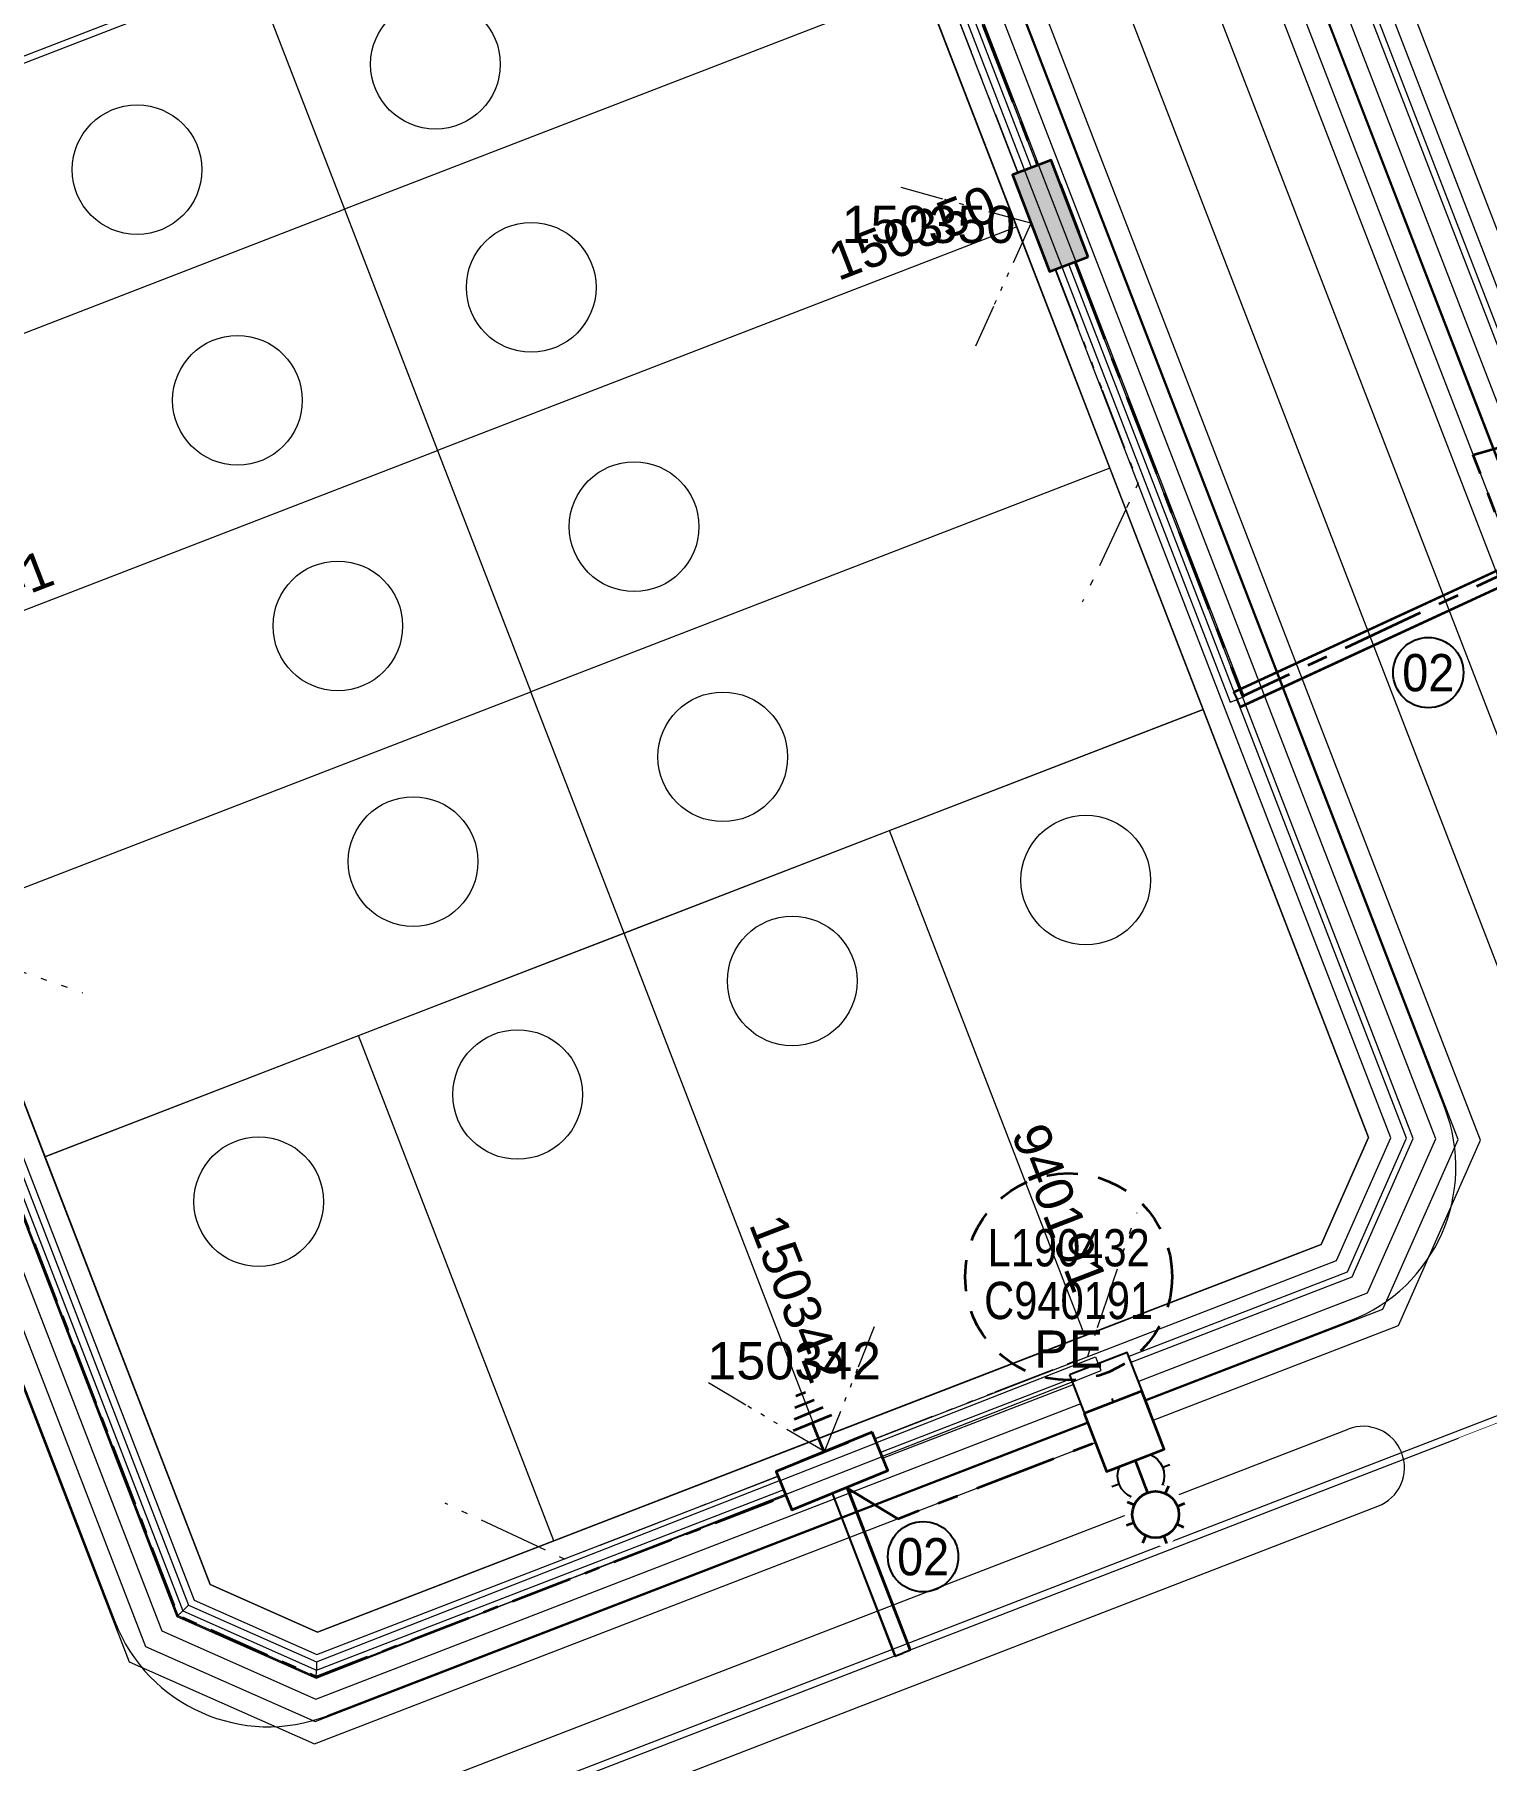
# Model space of a CAD drawing. Header units: metres. Extents: x 0 to 311505, y 0 to 6270811.
# Drawn here: x 310760.9 to 310831.1, y 6270176.5 to 6270259.9 of the extents above; entities that cross this region are included whole.
import ezdxf
from ezdxf import colors
from ezdxf.entities.mleader import LeaderData, LeaderLine
from ezdxf.enums import TextEntityAlignment as Align
from ezdxf.math import Vec2, Vec3

# ---------------------------------------------------------------- set-up
doc = ezdxf.new("R2010")
doc.units = ezdxf.units.M
for name, pattern in [('Cable Exist UG', [7, 4, -1, 1, -1]), ('Dash', [5, 3, -2]), ('PHANTOM', [6.15, 3, -0.75, 0.3, -0.75, 0.3, -0.75, 0.3])]:
    doc.linetypes.add(name, pattern=pattern)
doc.layers.get('0').update_dxf_attribs({"color": 6})
for name, color, linetype, lineweight in [('_User Miscellaneous1', 30, 'Continuous', 13), ('_User_LV_Exist', 5, 'Continuous', 35), ('Cadastre Developer_SP_NEW', 92, 'Continuous', 15), ('Cadastre Land Parcels_SP_EXT', 118, 'Continuous', 15), ('Cadastre Water_SP_EXT', 158, 'Continuous', 15)]:
    doc.layers.add(name, color=color, linetype=linetype, lineweight=lineweight)
doc.layers.add('_User Miscellaneous10', color=252, linetype='Continuous', lineweight=13, plot=False, transparency=0.9)
doc.layers.add('_User Miscellaneous8', color=181, linetype='Continuous', lineweight=13, transparency=0.5)
doc.layers.add('Cadastre Roads_SP_NEW', color=214, linetype='Continuous', lineweight=15, transparency=0.65)
for name, color, linetype in [('Duct_SP_NEW', 2, 'Continuous'), ('Equip_SP_SL_NEW', 2, 'Continuous'), ('Notes', 7, 'Continuous'), ('SupportsUG_SP_LV_EXT', 7, 'Continuous'), ('SupportsUG_SP_LV_NEW', 2, 'Continuous'), ('SupportsUG_SP_LV_SL_NEW', 2, 'Continuous')]:
    doc.layers.add(name, color=color, linetype=linetype)
doc.styles.add('ARIAL', font='arial.ttf', dxfattribs={"height": 2})
doc.styles.add('SL_LABEL', font='arial.ttf', dxfattribs={"height": 2})
doc.styles.get("Standard").update_dxf_attribs({"font": 'arial.ttf'})

# ---------------------------------------------------------------- blocks, each defined once
blk = doc.blocks.new('*U342')
at = {"width": 0.9}
blk.add_attdef('ASSET_NUM', text='', height=2, dxfattribs=at).set_placement((4, 2), align=Align.MIDDLE_LEFT)
for tag, p, flags in [('SUBURB', (-2, 0), 1), ('STREETNAME', (-1.8, 0), 9), ('PARENT', (-1.6, 0), 9), ('NOTES', (-1.4, 0), 9), ('LOCATION', (-1.2, 0), 9), ('LEGEND', (-1, 0), 9), ('USAGE', (-0.8, 0), 9), ('SUPPORT_TYPE', (-0.6, 0), 9), ('STATE', (-0.4, 0), 9), ('OWNED_BY', (-0.2, 0), 9)]:
    blk.add_attdef(tag, p, '', height=0.2, rotation=270, dxfattribs=dict(flags=flags))
at = {"transparency": 33554687}
blk.add_wipeout([(-0.047, -2.692), (-1.822, 1.982), (0.047, 2.692), (1.822, -1.982)], dxfattribs=at)
blk.add_lwpolyline([(1.822, -1.982), (0.491, 1.524), (1.379, -0.814), (0.047, 2.692), (-1.822, 1.982), (-0.047, -2.692)], close=True)
blk = doc.blocks.new('*U383')
at = {"layer": '_User_LV_Exist', "transparency": 33554674}
for p, q in [((-0.86, 3.429), (-1.786, 3.051)), ((-1.28, 3.798), (-1.743, 3.609)), ((-0.44, 3.061), (-1.828, 2.494))]:
    blk.add_line(p, q, dxfattribs=at)
at = {"transparency": 33554674, "width": 0.9}
blk.add_attdef('ASSET_NUM', text='', height=2, dxfattribs=at).set_placement((4, 2), align=Align.MIDDLE_LEFT)
at = {"transparency": 33554674}
for tag, p, flags in [('SUBURB', (-2, 0), 1), ('STREETNAME', (-1.8, 0), 9), ('PARENT', (-1.6, 0), 9), ('NOTES', (-1.4, 0), 9), ('LOCATION', (-1.2, 0), 9), ('LEGEND', (-1, 0), 9), ('USAGE', (-0.8, 0), 9), ('SUPPORT_TYPE', (-0.6, 0), 9), ('STATE', (-0.4, 0), 9), ('OWNED_BY', (-0.2, 0), 9)]:
    blk.add_attdef(tag, p, '', height=0.2, rotation=270, dxfattribs=dict(at, flags=flags))
blk.add_wipeout([(2.693, 0.019), (-1.937, -1.871), (-2.693, -0.019), (1.937, 1.871)], dxfattribs=at)
blk.add_lwpolyline([(1.937, 1.871), (-1.535, 0.453), (0.779, 1.398), (-2.693, -0.019), (-1.937, -1.871), (2.693, 0.019)], close=True, dxfattribs=at)
at = {"layer": '_User_LV_Exist', "transparency": 33554674}
for p, q in [((-0.019, 2.693), (-1.871, 1.937)), ((-0.378, 0.926), (-0.945, 2.315))]:
    blk.add_line(p, q, dxfattribs=at)
blk = doc.blocks.new('*U472')
at = {"transparency": 33554687, "width": 0.9}
blk.add_attdef('ASSET_NUM', text='', height=2, dxfattribs=at).set_placement((4, 2), align=Align.MIDDLE_LEFT)
at = {"transparency": 33554687}
for tag, p, flags in [('SUBURB', (-2, 0), 1), ('STREETNAME', (-1.8, 0), 9), ('PARENT', (-1.6, 0), 9), ('NOTES', (-1.4, 0), 9), ('LOCATION', (-1.2, 0), 9), ('LEGEND', (-1, 0), 9), ('USAGE', (-0.8, 0), 9), ('SUPPORT_TYPE', (-0.6, 0), 9), ('STATE', (-0.4, 0), 9), ('OWNED_BY', (-0.2, 0), 9)]:
    blk.add_attdef(tag, p, '', height=0.2, rotation=270, dxfattribs=dict(at, flags=flags))
blk.add_wipeout([(-0.043, -2.692), (-1.826, 1.979), (0.043, 2.692), (1.826, -1.979)], dxfattribs=at)
at = {"layer": 'SupportsUG_SP_LV_EXT', "transparency": 33554687}
h = blk.add_hatch(color=256, dxfattribs=at)
h.dxf.hatch_style = 1
h.paths.add_polyline_path([(1.826, -1.979), (0.488, 1.524), (1.38, -0.811), (0.043, 2.692), (-1.826, 1.979), (-0.043, -2.692)])
at = {"transparency": 33554687}
blk.add_lwpolyline([(1.826, -1.979), (0.488, 1.524), (1.38, -0.811), (0.043, 2.692), (-1.826, 1.979), (-0.043, -2.692)], close=True, dxfattribs=at)
blk = doc.blocks.new('COLUMN_NEW')
at = {"width": 0.9, "flags": 8}
blk.add_attdef('ASSET_NUM', text='', height=2, dxfattribs=at).set_placement((4, 2), align=Align.MIDDLE_LEFT)
at = {"flags": 1}
blk.add_attdef('Z', (-2.351, -1.813), '', height=0.2, rotation=270, dxfattribs=at)
at = {"ltscale": 10, "transparency": 33554687}
blk.add_wipeout([(-1.5, -1.5), (-1.5, 1.5), (1.5, 1.5), (1.5, -1.5)], dxfattribs=at)
blk.add_lwpolyline([(-1.5, 1.5), (-1.5, -1.5), (1.5, -1.5), (1.5, 1.5)], close=True)
at = {"flags": 9}
for tag, p in [('NOTES', (-2, -1.813)), ('SUBURB', (-1.8, -1.813)), ('STREETNAME', (-1.6, -1.813)), ('LOCATION', (-1.4, -1.813)), ('LEGEND', (-1.2, -1.813)), ('USAGE', (-1, -1.813)), ('STATE', (-0.8, -1.813)), ('OWNED_BY', (-0.6, -1.813)), ('COLUMN_TYPE', (-0.4, -1.813)), ('STREET_CODE', (-0.2, -1.813)), ('STRUCTURE_PLANT_NUMBER', (0.031, -1.813))]:
    blk.add_attdef(tag, text='', height=0.2, rotation=270, dxfattribs=at).set_placement(p, align=Align.MIDDLE_LEFT)
blk = doc.blocks.new('*U431')
blk.add_circle((0, 0), 1.7)
at = {"width": 0.9}
blk.add_attdef('CODE', text='', height=1.8, dxfattribs=at).set_placement((0, 0), align=Align.MIDDLE_CENTER)
at = {"flags": 1}
blk.add_attdef('Z', (0, 0), '', height=0.2, dxfattribs=at)
blk = doc.blocks.new('*U460')
at = {"transparency": 33554687}
for tag, height, rotation, flags, p in [('LANTNUMBER', 0.2, 270, 9, (-1.4, 2.6)), ('LOUTREACH', 0.2, 270, 9, (-1.4, 2.2)), ('LOUTREACHVOCAB', 0.2, 270, 9, (-1.4, 2)), ('LRATECODE', 0.2, 270, 9, (-1.4, 1.8)), ('LREMOVE', 0.2, 270, 9, (-1.4, 1.6)), ('LREPLACE', 0.2, 270, 9, (-1.4, 1.4)), ('LTYPEVOCAB', 0.2, 270, 9, (-1.4, 1)), ('LTYPE', 0.2, 270, 9, (-1.4, 1.2)), ('LEGEND', 0.2, 270, 9, (-1.4, 0.8)), ('SUBURB', 0.2, 270, 9, (-1.4, 0.6)), ('STREETNAME', 0.2, 270, 9, (-1.4, 0.4)), ('LOCATION', 0.2, 270, 9, (-1.4, 0.2)), ('LNEW', 0.2, 270, 9, (-6.4, 0)), ('LMASTVOCAB', 0.2, 270, 9, (-6.2, 0)), ('LMAST', 0.2, 270, 9, (-6, 0)), ('LLAMPVOCAB', 0.2, 270, 9, (-5.8, 0)), ('LLAMP', 0.2, 270, 9, (-5.6, 0)), ('LEXIST', 0.2, 270, 9, (-5.4, 0)), ('LCHARGE3PERCENT', 0.2, 270, 9, (-5.2, 0)), ('LCHARGE3', 0.2, 270, 9, (-5, 0)), ('LCHARGE2PERCENT', 0.2, 270, 9, (-4.8, 0)), ('LCHARGE2', 0.2, 270, 9, (-4.6, 0)), ('LCHARGE1PERCENT', 0.2, 270, 9, (-4.4, 0)), ('LCHARGE1', 0.2, 270, 9, (-4.2, 0)), ('LCATEGORY', 0.2, 270, 9, (-4, 0)), ('LBRACKETVOCAB', 0.2, 270, 9, (-3.8, 0)), ('LBRACKET', 0.2, 270, 9, (-3.6, 0)), ('LKINGHEIGHT', 0.2, 270, 9, (-3.4, 0)), ('CREPLACE', 0.2, 270, 9, (-3.2, 0)), ('CREMOVE', 0.2, 270, 9, (-3, 0)), ('CNUMBER', 0.2, 270, 9, (-2.8, 0)), ('CNEW', 0.2, 270, 9, (-2.6, 0)), ('CEXIST', 0.2, 270, 9, (-2.4, 0)), ('USAGE', 0.2, 270, 9, (-2.2, 0)), ('STATE', 0.2, 270, 9, (-2, 0)), ('OWNED_BY', 0.2, 270, 9, (-1.8, 0)), ('ORIENTATION', 0.2, 270, 9, (-1.6, 0)), ('OPERATING_VOLTAGE', 0.2, 270, 9, (-1.4, 0)), ('MAINTAINED_BY', 0.2, 270, 9, (-1.4, -0.663)), ('NOTES', 0.2, 270, 9, (-1.4, 0)), ('NO_PHASES', 0.2, 270, 9, (-1.2, 0)), ('LANTERN_TYPE', 0.2, 270, 9, (-1, 0)), ('LANTERN_PURPOSE', 0.2, 270, 9, (-0.8, 0)), ('CONTROL_TYPE', 0.2, 270, 9, (-0.6, 0)), ('CONSTRUCTED_VOLTAGE', 0.2, 270, 9, (-0.4, 0)), ('LNUMBER', 1, 290.64353, 8, (8.386, -13.158))]:
    blk.add_attdef(tag, text='', height=height, rotation=rotation, dxfattribs=dict(at, flags=flags)).set_placement(p, align=Align.MIDDLE_LEFT)
for tag, p, height, flags in [('OPERATED_BY', (-1.4, -0.407), 0.2, 9), ('Z', (0, 0), 0.001, 1)]:
    blk.add_attdef(tag, p, '', height=height, rotation=270, dxfattribs=dict(at, flags=flags))
at = {"transparency": 33554687, "style": 'SL_LABEL'}
for tag, height, rotation, flags, p in [('STREET_CODE', 0.001, 270, 9, (0.001, 0)), ('ASSET_NUM', 1, 290.64353, 8, (10.257, -12.453))]:
    blk.add_attdef(tag, text='', height=height, rotation=rotation, dxfattribs=dict(at, flags=flags)).set_placement(p, align=Align.MIDDLE_LEFT)
at = {"transparency": 33554687}
blk.add_wipeout([(8.859, -11.577), (7.645, -11.365), (6.685, -10.593), (6.898, -9.38), (7.669, -8.419), (8.883, -8.632), (9.843, -9.403), (9.631, -10.617)], dxfattribs=at)
for p, q in [((6.854, -6.255), (7.867, -8.945)), ((8.883, -8.632), (8.728, -8.973)), ((6.898, -9.38), (7.239, -9.534)), ((9.668, -9.469), (9.317, -9.602)), ((7.211, -10.395), (6.86, -10.527)), ((9.631, -10.617), (9.289, -10.462)), ((7.645, -11.365), (7.8, -11.023)), ((8.661, -11.051), (8.793, -11.402))]:
    blk.add_line(p, q, dxfattribs=at)
blk.add_circle((8.264, -9.998), 1.125, dxfattribs=at)
blk = doc.blocks.new('*U285')
at = {"linetype": 'Dash', "ltscale": 0.5}
blk.add_circle((0, 0), 5, dxfattribs=at)
at = {"insert": (0, -2.6), "char_height": 1.8, "attachment_point": 2}
blk.add_mtext('PE', dxfattribs=at)
at = {"width": 0.8}
blk.add_attdef('SNUMBER', text='', height=1.8, dxfattribs=at).set_placement((0, 0.5), align=Align.CENTER)
at = {"flags": 1}
blk.add_attdef('Z', (0, 0), '', height=0.2, dxfattribs=at)
at = {"width": 0.8}
blk.add_attdef('CNUMBER', text='', height=1.8, dxfattribs=at).set_placement((0, -0.25), align=Align.TOP_CENTER)

msp = doc.modelspace()

# ---------------------------------------------------------------- linework, layer by layer
at = {"layer": '_User Miscellaneous1', "transparency": 33554687}
for p, q in [((310818.895, 6270228.107), (310835.447, 6270235.767)), ((310819.198, 6270227.454), (310835.749, 6270235.113)), ((310818.895, 6270228.107), (310819.047, 6270227.78)), ((310819.198, 6270227.454), (310819.047, 6270227.78)), ((310799.132, 6270190.361), (310799.468, 6270190.491)), ((310802.551, 6270181.562), (310799.132, 6270190.361)), ((310799.803, 6270190.621), (310799.468, 6270190.491)), ((310803.222, 6270181.823), (310799.803, 6270190.621)), ((310802.551, 6270181.562), (310802.887, 6270181.692)), ((310803.222, 6270181.823), (310802.887, 6270181.692))]:
    msp.add_line(p, q, dxfattribs=at)
at = {"layer": '_User Miscellaneous10', "flags": 128}
for points in [[(310821.998, 6270279.569), (310817.696, 6270269.851), (310840.846, 6270209.921), (310850.564, 6270205.619), (311000.215, 6270263.427), (311004.517, 6270273.145), (310981.367, 6270333.075), (310971.649, 6270337.377)], [(310822.745, 6270278.785), (310818.778, 6270269.825), (310841.63, 6270210.668), (310850.59, 6270206.701), (310999.468, 6270264.211), (311003.435, 6270273.171), (310980.583, 6270332.328), (310971.623, 6270336.295)], [(310823.492, 6270278.001), (310819.86, 6270269.799), (310842.413, 6270211.415), (310850.616, 6270207.783), (310998.721, 6270264.994), (311002.353, 6270273.197), (310979.8, 6270331.581), (310971.597, 6270335.212)], [(310824.238, 6270277.218), (310820.942, 6270269.773), (310843.197, 6270212.161), (310850.642, 6270208.865), (310997.975, 6270265.778), (311001.271, 6270273.223), (310979.016, 6270330.834), (310971.571, 6270334.13)], [(310824.985, 6270276.434), (310822.024, 6270269.747), (310843.98, 6270212.908), (310850.668, 6270209.947), (310997.228, 6270266.561), (311000.188, 6270273.249), (310978.233, 6270330.088), (310971.545, 6270333.048)], [(310825.732, 6270275.651), (310823.106, 6270269.721), (310844.764, 6270213.655), (310850.694, 6270211.029), (310996.481, 6270267.345), (310999.106, 6270273.275), (310977.449, 6270329.341), (310971.519, 6270331.966)]]:
    msp.add_lwpolyline(points, close=True, dxfattribs=at)
at = {"layer": '_User Miscellaneous10', "color": 4, "flags": 128}
msp.add_lwpolyline([(310825.209, 6270276.199), (310822.349, 6270269.739), (310844.215, 6270213.132), (310850.676, 6270210.272), (310997.004, 6270266.796), (310999.864, 6270273.257), (310977.997, 6270329.864), (310971.537, 6270332.724)], close=True, dxfattribs=at)
at = {"layer": '_User Miscellaneous10', "flags": 128}
for points in [[(310728.443, 6270277.272), (310765.511, 6270181.265), (310774.471, 6270177.298), (310826.842, 6270197.528), (310830.809, 6270206.488), (310793.727, 6270302.488)], [(310729.376, 6270277.632), (310766.294, 6270182.011), (310774.498, 6270178.38), (310826.095, 6270198.311), (310829.727, 6270206.514), (310792.794, 6270302.128)], [(310730.309, 6270277.992), (310767.078, 6270182.758), (310774.524, 6270179.462), (310825.349, 6270199.095), (310828.645, 6270206.54), (310791.861, 6270301.768)], [(310731.242, 6270278.353), (310767.862, 6270183.505), (310774.55, 6270180.544), (310824.602, 6270199.878), (310827.563, 6270206.566), (310790.928, 6270301.407)], [(310732.175, 6270278.713), (310768.645, 6270184.251), (310774.576, 6270181.626), (310823.855, 6270200.662), (310826.481, 6270206.592), (310789.995, 6270301.047)], [(310733.108, 6270279.073), (310769.429, 6270184.998), (310774.602, 6270182.708), (310823.109, 6270201.446), (310825.398, 6270206.618), (310789.062, 6270300.687)]]:
    msp.add_lwpolyline(points, dxfattribs=at)
at = {"layer": '_User Miscellaneous10', "color": 4, "flags": 128}
msp.add_lwpolyline([(310731.522, 6270278.461), (310768.097, 6270183.729), (310774.557, 6270180.869), (310824.378, 6270200.114), (310827.238, 6270206.574), (310790.648, 6270301.299)], dxfattribs=at)
at = {"layer": '_User Miscellaneous8', "color": 2, "transparency": 33554687}
for centre in [(310780.309, 6270258.484), (310784.935, 6270247.702), (310789.909, 6270236.133), (310794.193, 6270225.009)]:
    msp.add_circle(centre, 3.132, dxfattribs=at)
at = {"layer": '_User Miscellaneous8', "color": 6, "transparency": 33554687}
for centre in [(310765.888, 6270253.39), (310770.74, 6270242.242), (310775.591, 6270231.336), (310779.23, 6270219.945), (310811.735, 6270219.052), (310797.549, 6270214.175), (310784.278, 6270208.688), (310771.77, 6270203.506)]:
    msp.add_circle(centre, 3.132, dxfattribs=at)
at = {"layer": 'Cadastre Developer_SP_NEW'}
for p, q in [((310743.422, 6270252.325), (310771.407, 6270263.135)), ((310771.407, 6270263.135), (310775.911, 6270251.474)), ((310803.895, 6270262.284), (310775.911, 6270251.474)), ((310803.895, 6270262.284), (310808.4, 6270250.624)), ((310832.465, 6270248.268), (310827.66, 6270260.709)), ((310747.926, 6270240.664), (310775.911, 6270251.474)), ((310775.911, 6270251.474), (310780.415, 6270239.814)), ((310808.4, 6270250.624), (310780.415, 6270239.814)), ((310808.4, 6270250.624), (310812.904, 6270238.964)), ((310752.43, 6270229.004), (310780.415, 6270239.814)), ((310780.415, 6270239.814), (310784.919, 6270228.154)), ((310812.904, 6270238.964), (310784.919, 6270228.154)), ((310812.904, 6270238.964), (310817.408, 6270227.304)), ((310756.934, 6270217.344), (310784.919, 6270228.154)), ((310789.423, 6270216.493), (310784.919, 6270228.154)), ((310817.408, 6270227.304), (310789.423, 6270216.493)), ((310802.251, 6270221.449), (310817.408, 6270227.304)), ((310817.408, 6270227.304), (310825.398, 6270206.618)), ((310789.423, 6270216.493), (310802.251, 6270221.449)), ((310811.683, 6270197.032), (310802.251, 6270221.449)), ((310761.439, 6270205.683), (310756.934, 6270217.344)), ((310789.423, 6270216.493), (310761.439, 6270205.683)), ((310776.595, 6270211.538), (310789.423, 6270216.493)), ((310798.855, 6270192.077), (310789.423, 6270216.493)), ((310761.439, 6270205.683), (310776.595, 6270211.538)), ((310786.027, 6270187.122), (310776.595, 6270211.538)), ((310825.398, 6270206.618), (310823.109, 6270201.446)), ((310769.429, 6270184.998), (310761.439, 6270205.683)), ((310823.109, 6270201.446), (310811.683, 6270197.032)), ((310811.683, 6270197.032), (310798.855, 6270192.077)), ((310798.855, 6270192.077), (310786.027, 6270187.122)), ((310786.027, 6270187.122), (310774.602, 6270182.708)), ((310774.602, 6270182.708), (310769.429, 6270184.998))]:
    msp.add_line(p, q, dxfattribs=at)
at = {"layer": 'Cadastre Land Parcels_SP_EXT', "linetype": 'Continuous'}
for points in [[(310771.512, 6270262.833), (310766.3, 6270276.357), (310738.331, 6270265.553), (310743.555, 6270252.03), (310771.512, 6270262.833)], [(310824.859, 6270010.227), (311063.777, 6270102.53), (311034.138, 6270179.239), (311023.126, 6270207.74), (311003.274, 6270259.121), (310764.382, 6270166.814), (310791.809, 6270095.77), (310824.859, 6270010.227)]]:
    msp.add_lwpolyline(points, close=True, dxfattribs=at)
at = {"layer": 'Cadastre Roads_SP_NEW'}
for p, q in [((310829.083, 6270208.041), (310803.076, 6270275.368)), ((310841.863, 6270212.978), (310820.504, 6270268.272)), ((310816.7, 6270264.658), (310836.618, 6270213.096)), ((310832.887, 6270211.655), (310812.969, 6270263.217)), ((310738.808, 6270250.542), (310764.816, 6270183.216)), ((310775.096, 6270178.665), (310824.532, 6270197.761)), ((310778.709, 6270174.861), (310824.414, 6270192.517)), ((310780.151, 6270171.13), (310825.855, 6270188.785))]:
    msp.add_line(p, q, dxfattribs=at)
for centre, radius, start, end in [((310821.667, 6270205.177), 7.95, 291.12083, 21.11738), ((310825.135, 6270190.651), 2, 21.12083, 111.12083), ((310825.134, 6270190.65), 2, 291.12082, 21.12089), ((310772.232, 6270186.08), 7.95, 201.12056, 291.11738)]:
    msp.add_arc(centre, radius, start, end, dxfattribs=at)
at = {"layer": 'Cadastre Water_SP_EXT'}
for p, q in [((310732.881, 6270248.253), (310799.391, 6270273.945)), ((311003.357, 6270259.496), (310764.221, 6270167.121))]:
    msp.add_line(p, q, dxfattribs=at)
at = {"layer": 'Duct_SP_NEW', "ltscale": 0.7, "transparency": 33554674}
for p, q in [((310818.879, 6270228.143), (310835.43, 6270235.803)), ((310819.215, 6270227.417), (310835.766, 6270235.077)), ((310818.879, 6270228.143), (310819.047, 6270227.78)), ((310819.215, 6270227.417), (310819.047, 6270227.78))]:
    msp.add_line(p, q, dxfattribs=at)

# ---------------------------------------------------------------- next in the draw order: block references
at = {"layer": 'SupportsUG_SP_LV_NEW'}
ref = msp.add_blockref('*U472', (310810.017, 6270251.156), dxfattribs=at)
ref.add_attrib('ASSET_NUM', '150350', dxfattribs={"layer": '0', "height": 1.8, "rotation": 21.12083}).set_placement((310799.442, 6270248.838), align=Align.MIDDLE_LEFT)
ref = msp.add_blockref('*U342', (310750.564, 6270228.308), dxfattribs=at)
ref.add_attrib('ASSET_NUM', '150341', dxfattribs={"layer": '0', "height": 1.8, "rotation": 21.12082}).set_placement((310753.868, 6270231.2), align=Align.MIDDLE_LEFT)
ref = msp.add_blockref('*U383', (310799.468, 6270190.491), dxfattribs=at)
ref.add_attrib('ASSET_NUM', '150342', dxfattribs={"layer": '0', "height": 1.8, "rotation": 291.12082}).set_placement((310796.279, 6270202.747), align=Align.MIDDLE_LEFT)

# ---------------------------------------------------------------- next in the draw order: texts
at = {"layer": '_User_LV_Exist', "transparency": 33554674, "insert": (310860.249, 6270202.784), "char_height": 2, "width": 62.6229, "attachment_point": 2, "rotation": 21.12056, "style": 'ARIAL', "bg_fill": 2}
msp.add_mtext('HEADINGLEY   AVE', dxfattribs=at)

# ---------------------------------------------------------------- next in the draw order: linework, layer by layer
at = {"layer": '_User Miscellaneous10', "linetype": 'PHANTOM', "flags": 128}
for points in [[(310808.466, 6270253.235), (310804.473, 6270263.54), (310797.847, 6270265.795), (310797.532, 6270265.928)], [(310810.272, 6270248.574), (310814.272, 6270238.248), (310811.562, 6270232.477)], [(310752.331, 6270226.305), (310756.314, 6270215.997), (310762.938, 6270213.735), (310763.252, 6270213.602)], [(310801.531, 6270192.047), (310811.833, 6270196.047), (310814.083, 6270202.675), (310814.216, 6270202.989)], [(310796.871, 6270190.238), (310786.547, 6270186.231), (310780.774, 6270188.937)]]:
    msp.add_lwpolyline(points, dxfattribs=at)
at = {"layer": '_User Miscellaneous10', "linetype": 'PHANTOM', "ltscale": 0.7, "flags": 128}
for points in [[(310809.077, 6270250.801), (310802.329, 6270252.66)], [(310809.08, 6270250.794), (310806.207, 6270244.411)], [(310799.109, 6270191.429), (310801.712, 6270197.927)], [(310799.102, 6270191.427), (310793.081, 6270194.997)]]:
    msp.add_lwpolyline(points, dxfattribs=at)
at = {"layer": '_User_LV_Exist', "color": 2, "linetype": 'Cable Exist UG', "flags": 128}
for points in [[(310791.546, 6270299.519), (310809.397, 6270253.595)], [(310811.198, 6270248.931), (310819.303, 6270227.948), (310832.557, 6270234.156), (310830.454, 6270239.599), (310833.345, 6270240.439), (310834.442, 6270237.601)]]:
    msp.add_lwpolyline(points, dxfattribs=at)
at = {"layer": '_User_LV_Exist', "color": 6, "linetype": 'Cable Exist UG', "ltscale": 0.75, "flags": 128}
msp.add_lwpolyline([(310751.451, 6270225.971), (310767.862, 6270183.505), (310774.55, 6270180.544), (310797.249, 6270189.312)], dxfattribs=at)

# ---------------------------------------------------------------- next in the draw order: leaders
at = {"layer": 'Notes'}
ml = msp.add_multileader_mtext('Standard', dxfattribs=at)
ml.set_content('Constructed under  \\PURS15861', color=256)
ml.set_leader_properties()
ml.build(insert=Vec2(0, 0))
ml.multileader.update_dxf_attribs({"leader_type": 2, "has_text_frame": 1, "text_left_attachment_type": 2, "text_right_attachment_type": 2, "dogleg_length": 0.01})
ctx = ml.context
ctx.base_point, ctx.char_height, ctx.plane_origin, ctx.plane_x_axis, ctx.plane_y_axis = Vec3(310975.102, 6270390.559), 1.8, Vec3(312213.891, 6270750.769), Vec3(0.932874, 0.360203), Vec3(-0.360203, 0.932874)
ctx.left_attachment, ctx.right_attachment, ctx.text_align_type = 2, 2, 1
notes = []
notes.append((ctx, [(0, (0, 0, 0), (0, 0), (1, 0), 1, [])]))
ctx.mtext.insert, ctx.mtext.text_direction, ctx.mtext.rotation, ctx.mtext.width, ctx.mtext.alignment, ctx.mtext.flow_direction = Vec3(310985.694, 6270397.27), Vec3(0.932874, 0.360203), 0.368486, 20.92345, 2, 5
ctx.mtext.has_bg_fill, ctx.mtext.bg_color, ctx.mtext.bg_scale_factor, ctx.mtext.bg_transparency, ctx.mtext.use_window_bg_color = 1, -1073741824, 2, 0, 1
for ctx, leaders in notes:
    for number, flags, end, landing, length, lines in leaders:
        leader = LeaderData()
        leader.index, (leader.has_last_leader_line, leader.has_dogleg_vector, leader.attachment_direction) = number, flags
        leader.last_leader_point, leader.dogleg_vector, leader.dogleg_length = Vec3(end), Vec3(landing), length
        for number, points, colour, breaks in lines:
            line = LeaderLine()
            line.index, line.vertices, line.color, line.breaks = number, Vec3.list(points), colors.encode_raw_color(colour), breaks
            leader.lines.append(line)
        ctx.leaders.append(leader)

# ---------------------------------------------------------------- next in the draw order: leaders
ml = msp.add_multileader_mtext('Standard', dxfattribs=at)
ml.set_content('Constructed under  \\PURS16270', color=256)
ml.set_leader_properties()
ml.build(insert=Vec2(0, 0))
ml.multileader.update_dxf_attribs({"leader_type": 2, "has_text_frame": 1, "text_left_attachment_type": 2, "text_right_attachment_type": 2, "dogleg_length": 0.01})
ctx = ml.context
ctx.base_point, ctx.char_height, ctx.plane_origin, ctx.plane_x_axis, ctx.plane_y_axis = Vec3(310863.5, 6270348.229), 1.8, Vec3(312104.333, 6270705.463), Vec3(0.932874, 0.360203), Vec3(-0.360203, 0.932874)
ctx.left_attachment, ctx.right_attachment, ctx.text_align_type = 2, 2, 1
notes = []
notes.append((ctx, [(0, (0, 0, 0), (0, 0), (1, 0), 1, [])]))
ctx.mtext.insert, ctx.mtext.text_direction, ctx.mtext.rotation, ctx.mtext.width, ctx.mtext.alignment, ctx.mtext.flow_direction = Vec3(310874.091, 6270354.941), Vec3(0.932874, 0.360203), 0.368486, 20.92345, 2, 5
ctx.mtext.has_bg_fill, ctx.mtext.bg_color, ctx.mtext.bg_scale_factor, ctx.mtext.bg_transparency, ctx.mtext.use_window_bg_color = 1, -1073741824, 2, 0, 1
for ctx, leaders in notes:
    for number, flags, end, landing, length, lines in leaders:
        leader = LeaderData()
        leader.index, (leader.has_last_leader_line, leader.has_dogleg_vector, leader.attachment_direction) = number, flags
        leader.last_leader_point, leader.dogleg_vector, leader.dogleg_length = Vec3(end), Vec3(landing), length
        for number, points, colour, breaks in lines:
            line = LeaderLine()
            line.index, line.vertices, line.color, line.breaks = number, Vec3.list(points), colors.encode_raw_color(colour), breaks
            leader.lines.append(line)
        ctx.leaders.append(leader)

# ---------------------------------------------------------------- next in the draw order: leaders
ml = msp.add_multileader_mtext('Standard', dxfattribs=at)
ml.set_content('Constructed under  \\PURS16270', color=256)
ml.set_leader_properties()
ml.build(insert=Vec2(0, 0))
ml.multileader.update_dxf_attribs({"leader_type": 2, "has_text_frame": 1, "text_left_attachment_type": 2, "text_right_attachment_type": 2, "dogleg_length": 0.01})
ctx = ml.context
ctx.base_point, ctx.char_height, ctx.plane_origin, ctx.plane_x_axis, ctx.plane_y_axis = Vec3(310767.416, 6270287.07), 1.8, Vec3(311985.461, 6270656.138), Vec3(0.932874, 0.360203), Vec3(-0.360203, 0.932874)
ctx.left_attachment, ctx.right_attachment, ctx.text_align_type = 2, 2, 1
notes = []
notes.append((ctx, [(0, (0, 0, 0), (0, 0), (1, 0), 1, [])]))
ctx.mtext.insert, ctx.mtext.text_direction, ctx.mtext.rotation, ctx.mtext.width, ctx.mtext.alignment, ctx.mtext.flow_direction = Vec3(310778.008, 6270293.782), Vec3(0.932874, 0.360203), 0.368486, 20.92345, 2, 5
ctx.mtext.has_bg_fill, ctx.mtext.bg_color, ctx.mtext.bg_scale_factor, ctx.mtext.bg_transparency, ctx.mtext.use_window_bg_color = 1, -1073741824, 2, 0, 1
for ctx, leaders in notes:
    for number, flags, end, landing, length, lines in leaders:
        leader = LeaderData()
        leader.index, (leader.has_last_leader_line, leader.has_dogleg_vector, leader.attachment_direction) = number, flags
        leader.last_leader_point, leader.dogleg_vector, leader.dogleg_length = Vec3(end), Vec3(landing), length
        for number, points, colour, breaks in lines:
            line = LeaderLine()
            line.index, line.vertices, line.color, line.breaks = number, Vec3.list(points), colors.encode_raw_color(colour), breaks
            leader.lines.append(line)
        ctx.leaders.append(leader)

# ---------------------------------------------------------------- next in the draw order: leaders
ml = msp.add_multileader_mtext('Standard', dxfattribs=at)
ml.set_content('URS19531', color=256)
ml.set_leader_properties()
ml.build(insert=Vec2(0, 0))
ml.multileader.update_dxf_attribs({"leader_type": 2, "has_text_frame": 1, "text_left_attachment_type": 2, "text_right_attachment_type": 2, "dogleg_length": 0.01})
ctx = ml.context
ctx.base_point, ctx.char_height, ctx.plane_origin, ctx.plane_x_axis, ctx.plane_y_axis = Vec3(310872.601, 6270336.935), 1.8, Vec3(312113.214, 6270685.405), Vec3(0.932874, 0.360203), Vec3(-0.360203, 0.932874)
ctx.left_attachment, ctx.right_attachment, ctx.text_align_type = 2, 2, 1
notes = []
notes.append((ctx, [(0, (0, 0, 0), (0, 0), (1, 0), 1, [])]))
ctx.mtext.insert, ctx.mtext.text_direction, ctx.mtext.rotation, ctx.mtext.width, ctx.mtext.alignment, ctx.mtext.flow_direction = Vec3(310879.562, 6270340.621), Vec3(0.932874, 0.360203), 0.368486, 12.73122, 2, 5
ctx.mtext.has_bg_fill, ctx.mtext.bg_color, ctx.mtext.bg_scale_factor, ctx.mtext.bg_transparency, ctx.mtext.use_window_bg_color = 1, -1073741824, 2, 0, 1
for ctx, leaders in notes:
    for number, flags, end, landing, length, lines in leaders:
        leader = LeaderData()
        leader.index, (leader.has_last_leader_line, leader.has_dogleg_vector, leader.attachment_direction) = number, flags
        leader.last_leader_point, leader.dogleg_vector, leader.dogleg_length = Vec3(end), Vec3(landing), length
        for number, points, colour, breaks in lines:
            line = LeaderLine()
            line.index, line.vertices, line.color, line.breaks = number, Vec3.list(points), colors.encode_raw_color(colour), breaks
            leader.lines.append(line)
        ctx.leaders.append(leader)

# ---------------------------------------------------------------- next in the draw order: linework, layer by layer
at = {"layer": '_User Miscellaneous1', "transparency": 33554687}
for p, q in [((310741.509, 6270251.559), (310767.815, 6270183.46)), ((310742.181, 6270251.818), (310768.379, 6270183.998)), ((310818.711, 6270227.651), (310819.047, 6270227.78)), ((310819.382, 6270227.91), (310819.047, 6270227.78)), ((310767.815, 6270183.46), (310768.097, 6270183.729)), ((310768.379, 6270183.998), (310768.097, 6270183.729)), ((310768.379, 6270183.998), (310774.566, 6270181.259)), ((310767.815, 6270183.46), (310774.549, 6270180.479)), ((310774.566, 6270181.259), (310774.557, 6270180.869)), ((310774.549, 6270180.479), (310774.557, 6270180.869))]:
    msp.add_line(p, q, dxfattribs=at)
at = {"layer": '_User_LV_Exist', "color": 4, "linetype": 'Cable Exist UG', "flags": 128}
msp.add_lwpolyline([(310800.162, 6270189.694), (310802.649, 6270188.182), (310812.19, 6270191.868)], dxfattribs=at)
at = {"layer": 'Duct_SP_NEW', "ltscale": 0.7, "transparency": 33554674}
for p in [(310803.26, 6270181.836), (310802.514, 6270181.548)]:
    msp.add_line(p, (310802.887, 6270181.692), dxfattribs=at)

# ---------------------------------------------------------------- next in the draw order: block references
at = {"layer": '_User_LV_Exist'}
ref = msp.add_blockref('*U472', (310810.017, 6270251.156), dxfattribs=at)
ref.add_attrib('ASSET_NUM', '150350', dxfattribs={"layer": '0', "height": 1.8}).set_placement((310799.936, 6270250.744), align=Align.MIDDLE_LEFT)
at = {"layer": 'Duct_SP_NEW', "color": 6}
msp.add_blockref('*U431', (310828.285, 6270229.079), dxfattribs=at).add_auto_attribs({'CODE': '02'})
at = {"layer": 'Duct_SP_NEW', "color": 6, "transparency": 33554687}
msp.add_blockref('*U431', (310803.874, 6270186.348), dxfattribs=at).add_auto_attribs({'CODE': '02'})
at = {"layer": 'SupportsUG_SP_LV_SL_NEW', "ltscale": 0.7}
ref = msp.add_blockref('COLUMN_NEW', (310812.882, 6270194.279), dxfattribs=dict(at, rotation=21.120846154022))
ref.add_attrib('ASSET_NUM', '940191', dxfattribs={"height": 1.8, "rotation": 291.1208}).set_placement((310808.958, 6270207.137), align=Align.MIDDLE_LEFT)

# ---------------------------------------------------------------- next in the draw order: linework, layer by layer
at = {"layer": '_User Miscellaneous1', "transparency": 33554687}
for p, q in [((310801.323, 6270274.664), (310819.382, 6270227.91)), ((310800.651, 6270274.405), (310818.711, 6270227.651)), ((310812.21, 6270196.013), (310812.341, 6270195.678)), ((310812.473, 6270195.343), (310812.341, 6270195.678))]:
    msp.add_line(p, q, dxfattribs=at)

# ---------------------------------------------------------------- next in the draw order: block references
at = {"layer": '_User_LV_Exist', "linetype": 'ByBlock', "lineweight": -2}
msp.add_blockref('*U285', (310810.906, 6270199.882), dxfattribs=at).add_auto_attribs({'SNUMBER': 'L190432', 'CNUMBER': 'C940191'})
at = {"layer": '_User_LV_Exist'}
ref = msp.add_blockref('*U383', (310799.468, 6270190.491), dxfattribs=at)
ref.add_attrib('ASSET_NUM', '150342', dxfattribs={"layer": '0', "height": 1.8}).set_placement((310793.449, 6270195.818), align=Align.MIDDLE_LEFT)
at = {"layer": 'Equip_SP_SL_NEW', "ltscale": 0.7}
msp.add_blockref('*U460', (310806.136, 6270200.254), dxfattribs=at)

# ---------------------------------------------------------------- next in the draw order: linework, layer by layer
at = {"layer": 'Duct_SP_NEW', "ltscale": 0.7, "transparency": 33554674}
for p, q in [((310799.473, 6270189.421), (310799.846, 6270189.565)), ((310799.473, 6270189.421), (310802.514, 6270181.548)), ((310800.219, 6270189.709), (310799.846, 6270189.565)), ((310800.219, 6270189.709), (310803.26, 6270181.836))]:
    msp.add_line(p, q, dxfattribs=at)

# ---------------------------------------------------------------- next in the draw order: block references
at = {"layer": '_User_LV_Exist', "ltscale": 0.7}
msp.add_blockref('*U460', (310806.843, 6270198.384), dxfattribs=at)

# ---------------------------------------------------------------- next in the draw order: block references
at = {"layer": '_User_LV_Exist', "ltscale": 0.7, "rotation": 21.120846154022}
msp.add_blockref('COLUMN_NEW', (310813.589, 6270192.408), dxfattribs=at)

# ---------------------------------------------------------------- next in the draw order: linework, layer by layer
at = {"layer": '_User Miscellaneous1', "transparency": 33554687}
for p, q in [((310774.566, 6270181.259), (310812.21, 6270196.013)), ((310774.549, 6270180.479), (310812.473, 6270195.343))]:
    msp.add_line(p, q, dxfattribs=at)

# ---------------------------------------------------------------- next in the draw order: leaders
at = {"layer": 'Notes', "transparency": 33554687}
ml = msp.add_multileader_mtext('Standard', dxfattribs=at)
ml.set_content('Constructed under  \\PURS19285', color=256)
ml.set_leader_properties()
ml.build(insert=Vec2(0, 0))
ml.multileader.update_dxf_attribs({"leader_type": 2, "has_text_frame": 1, "text_left_attachment_type": 2, "text_right_attachment_type": 2, "dogleg_length": 0.01})
ctx = ml.context
ctx.base_point, ctx.char_height, ctx.plane_origin, ctx.plane_x_axis, ctx.plane_y_axis = Vec3(310887.807, 6270286.829), 1.8, Vec3(312129.673, 6270641.84), Vec3(0.932874, 0.360203), Vec3(-0.360203, 0.932874)
ctx.left_attachment, ctx.right_attachment, ctx.text_align_type = 2, 2, 1
notes = []
notes.append((ctx, [(0, (0, 0, 0), (0, 0), (1, 0), 1, [])]))
ctx.mtext.insert, ctx.mtext.text_direction, ctx.mtext.rotation, ctx.mtext.width, ctx.mtext.alignment, ctx.mtext.flow_direction = Vec3(310898.398, 6270293.541), Vec3(0.932874, 0.360203), 0.368486, 20.92345, 2, 5
ctx.mtext.has_bg_fill, ctx.mtext.bg_color, ctx.mtext.bg_scale_factor, ctx.mtext.bg_transparency, ctx.mtext.use_window_bg_color = 1, -1073741824, 2, 0, 1
for ctx, leaders in notes:
    for number, flags, end, landing, length, lines in leaders:
        leader = LeaderData()
        leader.index, (leader.has_last_leader_line, leader.has_dogleg_vector, leader.attachment_direction) = number, flags
        leader.last_leader_point, leader.dogleg_vector, leader.dogleg_length = Vec3(end), Vec3(landing), length
        for number, points, colour, breaks in lines:
            line = LeaderLine()
            line.index, line.vertices, line.color, line.breaks = number, Vec3.list(points), colors.encode_raw_color(colour), breaks
            leader.lines.append(line)
        ctx.leaders.append(leader)

doc.saveas('drawing.dxf')
